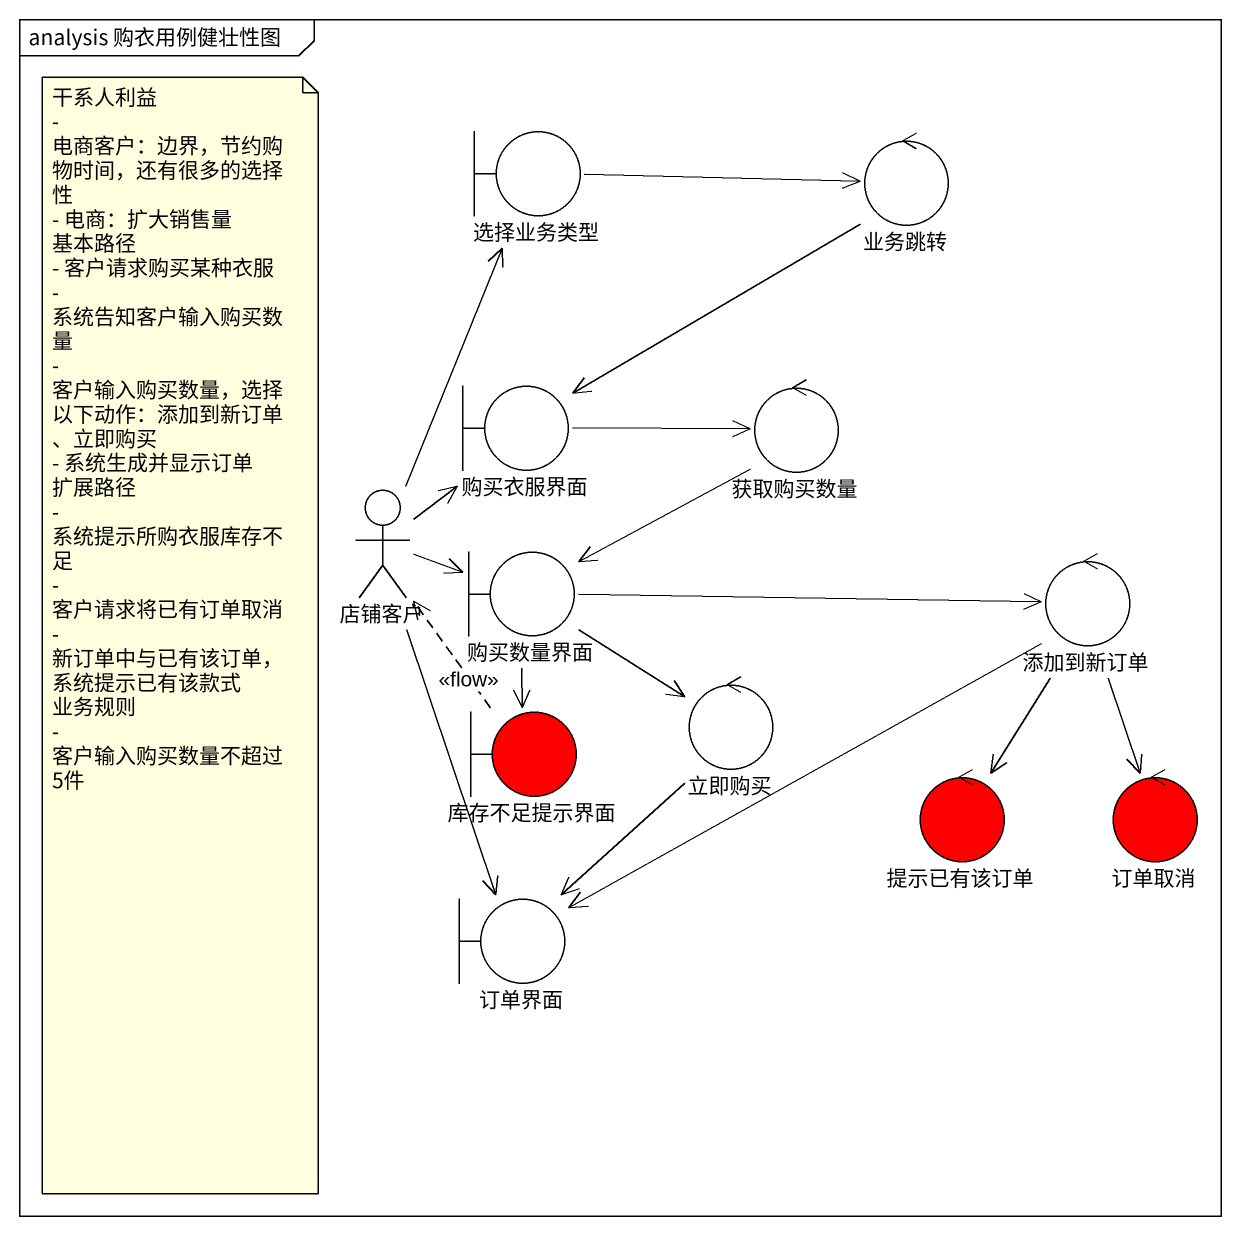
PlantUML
@startuml
mainframe analysis 购衣用例健壮性图
boundary 选择业务类型
control 业务跳转
boundary 购买衣服界面
control 获取购买数量
actor 店铺客户
boundary 购买数量界面
control 添加到新订单
boundary 库存不足提示界面 #FF0000
control 立即购买
control 提示已有该订单 #FF0000
control 订单取消 #FF0000
boundary 订单界面
选择业务类型 -right-> 业务跳转
业务跳转 --> 购买衣服界面
购买衣服界面 -right-> 获取购买数量
获取购买数量 --> 购买数量界面
店铺客户 -up-> 选择业务类型
店铺客户 -up-> 购买衣服界面
店铺客户 -right-> 购买数量界面
店铺客户 --> 订单界面
购买数量界面 -right-> 添加到新订单
购买数量界面 --> 库存不足提示界面
购买数量界面 --> 立即购买
添加到新订单 --> 提示已有该订单
添加到新订单 --> 订单取消
添加到新订单 -left-> 订单界面
库存不足提示界面 .up.> 店铺客户 : <<flow>>
立即购买 --> 订单界面
note as N1
  干系人利益
  - 电商客户：边界，节约购物时间，还有很多的选择性
  - 电商：扩大销售量
  基本路径
  - 客户请求购买某种衣服
  - 系统告知客户输入购买数量
  - 客户输入购买数量，选择以下动作：添加到新订单、立即购买
  - 系统生成并显示订单
  扩展路径
  - 系统提示所购衣服库存不足
  - 客户请求将已有订单取消
  - 新订单中与已有该订单，系统提示已有该款式
  业务规则
  - 客户输入购买数量不超过5件
end note
@enduml
